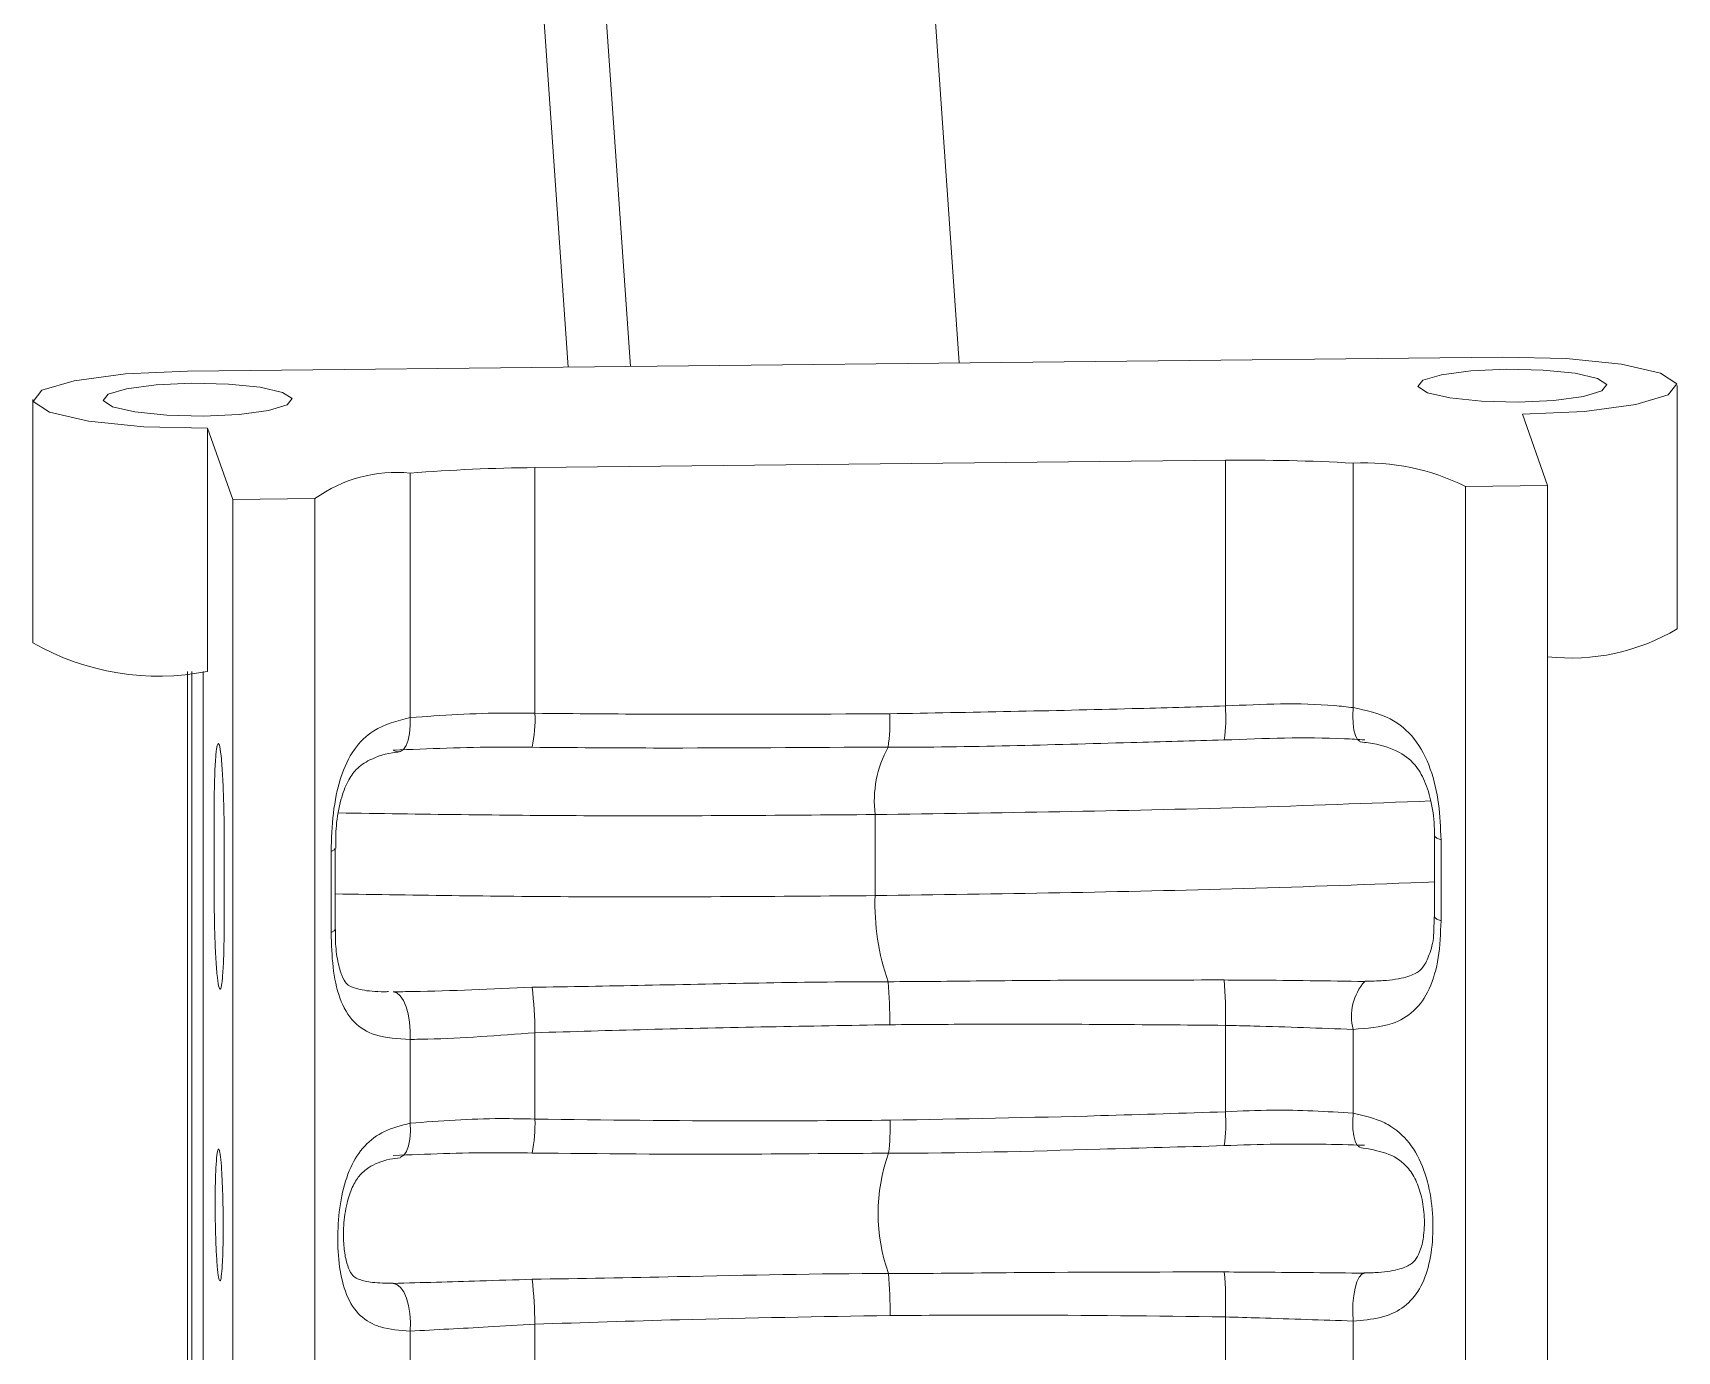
# Model space of a CAD drawing. Header units: millimetres. Extents: x 0 to 1189, y 0 to 841.
# Drawn here: x 467.643 to 471.637, y 435.903 to 439.106 of the extents above; entities that cross this region are included whole.
import ezdxf

# ---------------------------------------------------------------- set-up
doc = ezdxf.new("R2010")
doc.units = ezdxf.units.MM
doc.layers.get('0').update_dxf_attribs({"lineweight": 18})

msp = doc.modelspace()

# ---------------------------------------------------------------- linework, layer by layer
at = {"color": 7, "linetype": 'Continuous', "lineweight": 15}
for p, q in [((468.9429, 438.2942), (468.8549, 439.5624)), ((469.0062, 439.564), (469.0942, 438.2958)), ((469.8047, 439.5725), (469.8927, 438.3043)), ((468.0183, 438.2844), (471.2123, 438.3183)), ((471.6367, 437.6581), (471.6367, 438.249)), ((467.6427, 438.215), (467.6427, 437.6241)), ((468.1282, 437.9724), (468.0671, 438.1457)), ((468.0671, 437.5548), (468.0671, 438.1457)), ((471.2611, 438.1796), (471.3222, 438.0063)), ((470.5394, 438.0676), (468.8622, 438.0498)), ((470.5394, 437.4708), (470.5394, 438.0676)), ((468.559, 437.4425), (468.559, 438.0364)), ((468.8622, 437.453), (468.8622, 438.0498)), ((470.8497, 437.4668), (470.8497, 438.0608)), ((471.3222, 438.0063), (471.1226, 438.0042)), ((471.1226, 432.4893), (471.1226, 438.0042)), ((471.3222, 432.4914), (471.3222, 438.0063)), ((468.3278, 437.9745), (468.1282, 437.9724)), ((468.1282, 432.4575), (468.1282, 437.9724)), ((468.3278, 432.4596), (468.3278, 437.9745)), ((468.0183, 435.8223), (468.0183, 437.5548)), ((468.0286, 435.7929), (468.0286, 437.5547)), ((468.0567, 437.5547), (468.0567, 435.7131)), ((468.083, 437.0174), (468.083, 437.2143)), ((469.6886, 437.207), (469.6886, 437.0101)), ((471.0475, 437.1552), (471.0475, 436.9582)), ((468.1074, 437.145), (468.1074, 436.948)), ((468.3672, 436.9202), (468.3672, 437.1172)), ((468.377, 437.1251), (468.377, 437.1247)), ((468.377, 436.9277), (468.377, 437.1247)), ((471.0632, 437.1458), (471.0632, 436.9489)), ((471.0463, 436.9589), (471.0456, 436.9208)), ((468.8622, 436.4672), (468.8622, 436.677)), ((470.5394, 436.485), (470.5394, 436.6948)), ((470.8497, 436.4816), (470.8497, 436.6851)), ((468.559, 436.4572), (468.559, 436.6607)), ((468.559, 435.5315), (468.559, 435.9521)), ((468.8622, 435.5415), (468.8622, 435.9688)), ((470.5394, 435.5593), (470.5394, 435.9867)), ((470.8497, 435.5558), (470.8497, 435.9765))]:
    msp.add_line(p, q, dxfattribs=at)
for points in [[(471.2123, 438.3183), (471.3669, 438.3147), (471.5017, 438.301), (471.5962, 438.2794), (471.636, 438.2532), (471.6149, 438.2264), (471.5363, 438.203), (471.4121, 438.1865), (471.2611, 438.1796)], [(468.0183, 438.2844), (467.8673, 438.2775), (467.7431, 438.261), (467.6645, 438.2376), (467.6434, 438.2108), (467.6832, 438.1846), (467.7777, 438.163), (467.9125, 438.1493), (468.0671, 438.1457)], [(471.0071, 438.2465), (471.0192, 438.262), (471.0644, 438.2754), (471.1359, 438.2849), (471.2227, 438.2888), (471.3116, 438.2867), (471.3891, 438.2789), (471.4434, 438.2665), (471.4663, 438.2514), (471.4542, 438.236), (471.409, 438.2225), (471.3375, 438.2131), (471.2508, 438.2091), (471.1618, 438.2112), (471.0843, 438.2191), (471.03, 438.2315), (471.0071, 438.2465)], [(467.8131, 438.2126), (467.8252, 438.228), (467.8704, 438.2415), (467.9419, 438.2509), (468.0286, 438.2549), (468.1176, 438.2528), (468.1951, 438.2449), (468.2494, 438.2325), (468.2723, 438.2175), (468.2602, 438.202), (468.215, 438.1886), (468.1435, 438.1791), (468.0567, 438.1752), (467.9678, 438.1773), (467.8903, 438.1851), (467.836, 438.1975), (467.8131, 438.2126)], [(468.559, 437.4425), (468.5594, 437.4222), (468.5579, 437.4036), (468.5545, 437.3875), (468.5494, 437.3745), (468.5429, 437.3652), (468.5352, 437.3602), (468.5267, 437.3595), (468.5177, 437.3633)], [(468.5177, 436.7764), (468.5267, 436.7735), (468.5352, 436.7663), (468.5429, 436.755), (468.5494, 436.7402), (468.5545, 436.7225), (468.5579, 436.7028), (468.5594, 436.6819), (468.559, 436.6607)], [(468.5179, 436.0679), (468.527, 436.0653), (468.5356, 436.0583), (468.5434, 436.0472), (468.5499, 436.0324), (468.5549, 436.0146), (468.5582, 435.9947), (468.5596, 435.9735), (468.559, 435.9521)], [(470.8497, 435.9765), (470.8488, 435.9979), (470.8493, 436.019), (470.8513, 436.039), (470.8546, 436.0568), (470.8591, 436.0718), (470.8646, 436.0831), (470.8708, 436.0902), (470.8774, 436.0929)]]:
    msp.add_lwpolyline(points, dxfattribs=at)
at = {"color": 8, "linetype": 'Continuous', "lineweight": 15}
for points in [[(470.8497, 437.4668), (470.849, 437.4466), (470.8497, 437.428), (470.8518, 437.4119), (470.8552, 437.399), (470.8597, 437.3899), (470.8651, 437.3849), (470.8672, 437.3843)], [(471.0632, 437.1458), (471.0528, 437.1496), (471.0478, 437.1537), (471.0475, 437.1552)], [(468.377, 437.1247), (468.3749, 437.1211), (468.3672, 437.1172)], [(471.0632, 436.9489), (471.0528, 436.9526), (471.0478, 436.9567), (471.0475, 436.9582)], [(468.377, 436.9277), (468.3749, 436.9242), (468.3672, 436.9202)], [(470.8497, 436.4816), (470.8488, 436.4611), (470.8493, 436.4424), (470.8513, 436.4262), (470.8546, 436.4133), (470.8591, 436.4043), (470.8646, 436.3996), (470.8663, 436.3991)], [(468.5346, 436.3746), (468.5356, 436.3749), (468.5434, 436.3797), (468.5499, 436.3888), (468.5549, 436.4018), (468.5582, 436.418), (468.5596, 436.4368), (468.559, 436.4572)]]:
    msp.add_lwpolyline(points, dxfattribs=at)
at = {"color": 7, "linetype": 'Continuous', "lineweight": 15}
for centre, radius, start, end in [((470.5913, 433.3731), 4.6948, 86.8447, 90.633), ((468.5252, 437.7002), 0.3379, 84.2544, 125.736), ((468.9022, 433.692), 4.358, 90.5265, 94.5169), ((470.8777, 437.509), 0.5524, 63.6791, 92.9018), ((471.3785, 438.092), 0.5049, 263.5983, 300.7535), ((467.948, 438.1592), 0.616, 240.2924, 281.1528), ((470.1738, 437.443), 0.3667, 351.3945, 4.3359), ((468.5295, 437.4383), 0.333, 348.2228, 2.5223), ((469.2512, 437.4344), 0.4733, 352.2384, 2.1121), ((469.9588, 437.2397), 0.2722, 151.2746, 186.8964), ((470.2679, 436.9905), 0.5797, 178.0684, 199.0822), ((467.8779, 436.6727), 0.9843, 0.2508, 6.6875), ((468.6517, 436.7076), 1.0725, 359.4003, 4.9951), ((469.6573, 436.7254), 0.8827, 358.0139, 5.1828), ((470.9734, 436.7168), 0.1277, 138.4308, 194.3901), ((468.5056, 436.455), 0.3568, 348.6433, 1.9624), ((470.1415, 436.4564), 0.399, 352.2488, 4.1155), ((469.1988, 436.4483), 0.5264, 352.9847, 1.7493), ((470.1256, 436.238), 0.4299, 160.1324, 199.8676), ((467.8326, 435.9596), 1.0296, 0.5115, 6.5975), ((468.597, 436.0001), 1.128, 359.4876, 4.6673), ((469.6326, 436.0195), 0.9074, 357.9245, 4.8221)]:
    msp.add_arc(centre, radius, start, end, dxfattribs=at)
for points, knots in [([(469.7241, 437.4519), (469.9204, 437.4554), (470.1922, 437.4604), (470.464, 437.4685), (470.5394, 437.4708)], [0, 0, 0, 0, 0.5890945, 0.8155367, 0.8155367, 0.8155367, 0.8155367]), ([(470.5394, 437.4708), (470.6292, 437.475), (470.7348, 437.4799), (470.8347, 437.4685), (470.8497, 437.4668)], [0, 0, 0, 0, 0.2640686, 0.3106748, 0.3106748, 0.3106748, 0.3106748]), ([(470.8497, 437.4668), (470.8812, 437.46), (470.9383, 437.4477), (471.0023, 437.3936), (471.0402, 437.3198), (471.0599, 437.2332), (471.0621, 437.1749), (471.0632, 437.1458)], [0, 0, 0, 0, 0.0969297, 0.1760317, 0.2612387, 0.3448663, 0.4282458, 0.4282458, 0.4282458, 0.4282458]), ([(468.3672, 437.1172), (468.3681, 437.1483), (468.3701, 437.2094), (468.3874, 437.2965), (468.4196, 437.3665), (468.4743, 437.4208), (468.5278, 437.4345), (468.559, 437.4425)], [0, 0, 0, 0, 0.0868856, 0.1705083, 0.2470643, 0.3180695, 0.4175966, 0.4175966, 0.4175966, 0.4175966]), ([(468.559, 437.4425), (468.6361, 437.448), (468.7349, 437.455), (468.8393, 437.4533), (468.8622, 437.453)], [0, 0, 0, 0, 0.2369874, 0.3034662, 0.3034662, 0.3034662, 0.3034662]), ([(468.8622, 437.453), (468.9601, 437.4521), (469.2474, 437.4495), (469.5347, 437.4509), (469.7241, 437.4519)], [0, 0, 0, 0, 0.2939117, 0.8619653, 0.8619653, 0.8619653, 0.8619653]), ([(470.5363, 437.3882), (470.461, 437.3861), (470.1891, 437.3788), (469.9173, 437.3705), (469.7201, 437.3705), (469.7201, 437.3705)], [0, 0, 0, 0, 0.2263488, 0.8164459, 0.8164578, 0.8164578, 0.8164578, 0.8164578]), ([(470.8778, 437.3884), (470.8616, 437.3894), (470.7488, 437.3964), (470.6343, 437.392), (470.5363, 437.3882)], [0, 0, 0, 0, 0.0493633, 0.3416632, 0.3416632, 0.3416632, 0.3416632]), ([(468.083, 437.2143), (468.0831, 437.2361), (468.0834, 437.2796), (468.0855, 437.3326), (468.0886, 437.3686), (468.0925, 437.3832), (468.0967, 437.3749), (468.1007, 437.3446), (468.1041, 437.2957), (468.1065, 437.2338), (468.1074, 437.181), (468.1074, 437.1519), (468.1074, 437.145)], [0, 0, 0, 0, 0.0431834, 0.0863653, 0.1295518, 0.1727357, 0.215918, 0.2591062, 0.3022857, 0.3454681, 0.3886516, 0.40219, 0.40219, 0.40219, 0.40219]), ([(468.3785, 437.1251), (468.3784, 437.1433), (468.3782, 437.1832), (468.3889, 437.2411), (468.4066, 437.2889), (468.429, 437.3202), (468.4622, 437.3423), (468.5016, 437.3561), (468.5303, 437.3588), (468.5327, 437.359)], [0, 0, 0, 0, 0.0454694, 0.099245, 0.1434826, 0.1868062, 0.2408129, 0.310644, 0.3169097, 0.3169097, 0.3169097, 0.3169097]), ([(468.8555, 437.3703), (468.8299, 437.3706), (468.7159, 437.3718), (468.6043, 437.367), (468.5177, 437.3633)], [0, 0, 0, 0, 0.0756951, 0.337866, 0.337866, 0.337866, 0.337866]), ([(469.7201, 437.3705), (469.7201, 437.3705), (469.5298, 437.3705), (469.2421, 437.3673), (468.9537, 437.3696), (468.8555, 437.3703)], [0, 0, 0, 0, 0.0000119, 0.5702227, 0.8646359, 0.8646359, 0.8646359, 0.8646359]), ([(470.8672, 437.3833), (470.874, 437.3827), (470.9076, 437.3797), (470.9574, 437.3637), (470.9977, 437.3347), (471.025, 437.2899), (471.0415, 437.234), (471.0474, 437.1871), (471.0472, 437.1606), (471.0472, 437.1552)], [0, 0, 0, 0, 0.0186448, 0.0921145, 0.1582026, 0.207853, 0.2585086, 0.3149221, 0.3293925, 0.3293925, 0.3293925, 0.3293925]), ([(468.1074, 436.948), (468.1073, 436.9263), (468.107, 436.8827), (468.1049, 436.8297), (468.1018, 436.7937), (468.098, 436.7791), (468.0938, 436.7874), (468.0898, 436.8177), (468.0864, 436.8666), (468.084, 436.9286), (468.0831, 436.9813), (468.083, 437.0104), (468.083, 437.0174)], [0, 0, 0, 0, 0.0431834, 0.0863654, 0.129552, 0.172736, 0.2159184, 0.2591066, 0.3022862, 0.3454756, 0.3886592, 0.40219, 0.40219, 0.40219, 0.40219]), ([(471.0632, 436.9489), (471.062, 436.9184), (471.0596, 436.8587), (471.0384, 436.7826), (471.0009, 436.7275), (470.9396, 436.6919), (470.8828, 436.6876), (470.8497, 436.6851)], [0, 0, 0, 0, 0.0814639, 0.159868, 0.2316426, 0.2982153, 0.3915233, 0.3915233, 0.3915233, 0.3915233]), ([(468.559, 436.6607), (468.5293, 436.6624), (468.4754, 436.6654), (468.4184, 436.7001), (468.3859, 436.7584), (468.3698, 436.8347), (468.368, 436.8917), (468.3672, 436.9202)], [0, 0, 0, 0, 0.0848697, 0.1541283, 0.228732, 0.3019482, 0.3749323, 0.3749323, 0.3749323, 0.3749323]), ([(468.5064, 436.7768), (468.503, 436.7767), (468.4779, 436.7762), (468.442, 436.7796), (468.4118, 436.7897), (468.405, 436.7954), (468.3932, 436.8122), (468.3824, 436.8503), (468.3773, 436.8907), (468.3774, 436.9185), (468.3775, 436.9281)], [0, 0, 0, 0, 0.007033, 0.0510014, 0.0874756, 0.1233997, 0.1576548, 0.1894077, 0.2240861, 0.2420819, 0.2420819, 0.2420819, 0.2420819]), ([(471.0456, 436.9208), (471.0456, 436.9206), (471.0453, 436.9015), (471.037, 436.8701), (471.0226, 436.8383), (471.0086, 436.8243), (470.9803, 436.8106), (470.9312, 436.8028), (470.8938, 436.8024), (470.8789, 436.8022)], [0, 0, 0, 0, 0.0004671, 0.0399816, 0.078315, 0.1144775, 0.157434, 0.205931, 0.2380501, 0.2380501, 0.2380501, 0.2380501]), ([(468.5177, 436.7764), (468.5336, 436.7766), (468.6435, 436.7778), (468.7577, 436.7829), (468.8555, 436.7873)], [0, 0, 0, 0, 0.0488223, 0.3379331, 0.3379331, 0.3379331, 0.3379331]), ([(468.8555, 436.7873), (468.9467, 436.7888), (469.2351, 436.7938), (469.5228, 436.801), (469.7201, 436.801), (469.7201, 436.801)], [0, 0, 0, 0, 0.2734989, 0.8647331, 0.864745, 0.864745, 0.864745, 0.864745]), ([(469.7201, 436.801), (469.7201, 436.801), (469.7963, 436.801), (470.0684, 436.8049), (470.3403, 436.805), (470.5363, 436.8051)], [0, 0, 0, 0, 0.0000119, 0.2280329, 0.8162616, 0.8162616, 0.8162616, 0.8162616]), ([(470.5363, 436.8051), (470.5618, 436.805), (470.6756, 436.8046), (470.7895, 436.8028), (470.8778, 436.8015)], [0, 0, 0, 0, 0.0765261, 0.3415202, 0.3415202, 0.3415202, 0.3415202]), ([(468.8622, 436.677), (468.7733, 436.6702), (468.6687, 436.6623), (468.5733, 436.6609), (468.559, 436.6607)], [0, 0, 0, 0, 0.2580917, 0.3036467, 0.3036467, 0.3036467, 0.3036467]), ([(469.7241, 436.6964), (469.5278, 436.6931), (469.2404, 436.6884), (468.9532, 436.6797), (468.8622, 436.677)], [0, 0, 0, 0, 0.589095, 0.8621829, 0.8621829, 0.8621829, 0.8621829]), ([(470.5394, 436.6948), (470.3435, 436.6965), (470.0717, 436.6989), (469.8, 436.6969), (469.7241, 436.6964)], [0, 0, 0, 0, 0.5878219, 0.8153243, 0.8153243, 0.8153243, 0.8153243]), ([(470.8497, 436.6851), (470.7696, 436.688), (470.667, 436.6918), (470.5624, 436.6943), (470.5394, 436.6948)], [0, 0, 0, 0, 0.2424173, 0.3104305, 0.3104305, 0.3104305, 0.3104305]), ([(468.559, 436.4572), (468.6315, 436.4627), (468.7301, 436.4702), (468.8346, 436.4678), (468.8622, 436.4672)], [0, 0, 0, 0, 0.2232947, 0.3034923, 0.3034923, 0.3034923, 0.3034923]), ([(468.8622, 436.4672), (469.0323, 436.4651), (469.3198, 436.4616), (469.6075, 436.4636), (469.725, 436.4644)], [0, 0, 0, 0, 0.5103599, 0.862843, 0.862843, 0.862843, 0.862843]), ([(469.725, 436.4644), (469.8955, 436.4676), (470.167, 436.4726), (470.4385, 436.4817), (470.5394, 436.485)], [0, 0, 0, 0, 0.5117267, 0.8147187, 0.8147187, 0.8147187, 0.8147187]), ([(470.5394, 436.485), (470.5777, 436.4868), (470.6827, 436.4917), (470.7848, 436.4855), (470.8497, 436.4816)], [0, 0, 0, 0, 0.1132156, 0.3105142, 0.3105142, 0.3105142, 0.3105142]), ([(470.8497, 436.4816), (470.8764, 436.4756), (470.909, 436.4683), (470.9563, 436.4411), (470.9955, 436.4041), (471.0276, 436.3353), (471.0429, 436.2571), (471.0449, 436.1788), (471.0345, 436.1063), (471.0103, 436.0467), (470.9708, 436.0051), (470.9165, 435.982), (470.8724, 435.9784), (470.8497, 435.9765)], [0, 0, 0, 0, 0.0789689, 0.0967809, 0.1649472, 0.2386534, 0.3101961, 0.3825454, 0.454512, 0.522616, 0.5859578, 0.6492977, 0.7167865, 0.7167865, 0.7167865, 0.7167865]), ([(468.559, 435.9521), (468.5338, 435.9539), (468.5029, 435.9561), (468.4595, 435.9722), (468.4243, 435.9979), (468.3967, 436.0543), (468.3838, 436.1255), (468.3821, 436.2028), (468.3908, 436.2802), (468.4114, 436.3499), (468.4464, 436.4045), (468.4958, 436.4414), (468.5375, 436.4518), (468.559, 436.4572)], [0, 0, 0, 0, 0.0764035, 0.0936341, 0.1595796, 0.2308833, 0.3000982, 0.3700851, 0.4397103, 0.5056023, 0.5668735, 0.6281515, 0.6934351, 0.6934351, 0.6934351, 0.6934351]), ([(468.0952, 436.0767), (468.0947, 436.0786), (468.0931, 436.0846), (468.0904, 436.1074), (468.0878, 436.1482), (468.086, 436.1989), (468.0853, 436.2536), (468.0857, 436.3061), (468.0871, 436.3505), (468.0895, 436.3818), (468.092, 436.394), (468.0947, 436.3948), (468.0975, 436.3843), (468.1006, 436.3548), (468.103, 436.3116), (468.1046, 436.2598), (468.1052, 436.205), (468.1046, 436.1536), (468.103, 436.1112), (468.1005, 436.0829), (468.0977, 436.0721), (468.0959, 436.0754), (468.0952, 436.0767)], [0, 0, 0, 0, 0.017095, 0.0516507, 0.0862075, 0.1207697, 0.1553286, 0.189887, 0.2244444, 0.2589985, 0.2935551, 0.3106507, 0.3452094, 0.3797634, 0.4143219, 0.4488856, 0.4834427, 0.5180012, 0.5525567, 0.5871151, 0.6216741, 0.6437948, 0.6437948, 0.6437948, 0.6437948]), ([(470.5368, 436.4026), (470.436, 436.3997), (470.1644, 436.3921), (469.8927, 436.3841), (469.7213, 436.3841), (469.7213, 436.3841)], [0, 0, 0, 0, 0.3029374, 0.8157454, 0.8157573, 0.8157573, 0.8157573, 0.8157573]), ([(470.8774, 436.4038), (470.8062, 436.4056), (470.6927, 436.4083), (470.5792, 436.4042), (470.5368, 436.4026)], [0, 0, 0, 0, 0.2136212, 0.3407097, 0.3407097, 0.3407097, 0.3407097]), ([(470.866, 436.3983), (470.8884, 436.3944), (470.934, 436.3866), (470.9746, 436.3615), (471.0004, 436.3256), (471.0161, 436.2832), (471.0237, 436.2343), (471.0226, 436.1871), (471.0144, 436.1491), (471.0025, 436.1259), (470.9912, 436.1144), (470.9649, 436.1016), (470.9208, 436.0942), (470.8879, 436.0938), (470.8759, 436.0936)], [0, 0, 0, 0, 0.057261, 0.1168775, 0.1541291, 0.1889297, 0.2275897, 0.2691014, 0.302291, 0.3355954, 0.371378, 0.4161105, 0.468265, 0.4980463, 0.4980463, 0.4980463, 0.4980463]), ([(468.5181, 436.0683), (468.5005, 436.0686), (468.4671, 436.0691), (468.4334, 436.0772), (468.4212, 436.0849), (468.4134, 436.0935), (468.4026, 436.1232), (468.3971, 436.1617), (468.3967, 436.2101), (468.4037, 436.2603), (468.4178, 436.3028), (468.4359, 436.3318), (468.461, 436.353), (468.4949, 436.3683), (468.5263, 436.372), (468.5348, 436.373)], [0, 0, 0, 0, 0.0435187, 0.0822023, 0.1178342, 0.1597542, 0.1891029, 0.2190869, 0.2549336, 0.2946071, 0.3260997, 0.3573229, 0.3929748, 0.447033, 0.4670554, 0.4670554, 0.4670554, 0.4670554]), ([(468.8554, 436.3847), (468.8246, 436.3852), (468.7109, 436.3867), (468.5993, 436.3821), (468.5179, 436.3787)], [0, 0, 0, 0, 0.0914319, 0.3376224, 0.3376224, 0.3376224, 0.3376224]), ([(469.7213, 436.3841), (469.7213, 436.3841), (469.6156, 436.3841), (469.307, 436.3802), (469.0231, 436.3831), (468.8554, 436.3847)], [0, 0, 0, 0, 0.0000133, 0.3541659, 0.8659164, 0.8659164, 0.8659164, 0.8659164]), ([(468.5179, 436.0679), (468.5877, 436.0699), (468.6992, 436.0731), (468.8129, 436.0766), (468.8554, 436.0779)], [0, 0, 0, 0, 0.2117109, 0.3376613, 0.3376613, 0.3376613, 0.3376613]), ([(468.8554, 436.0779), (468.9728, 436.08), (469.2617, 436.085), (469.5498, 436.0919), (469.7213, 436.0919), (469.7213, 436.0919)], [0, 0, 0, 0, 0.3520788, 0.8660085, 0.8660204, 0.8660204, 0.8660204, 0.8660204]), ([(469.7213, 436.0919), (469.7213, 436.0919), (469.8125, 436.0919), (470.1031, 436.0955), (470.3698, 436.0957), (470.5368, 436.0958)], [0, 0, 0, 0, 0.0000133, 0.3048938, 0.8155384, 0.8155384, 0.8155384, 0.8155384]), ([(470.5368, 436.0958), (470.5675, 436.0956), (470.6809, 436.0949), (470.7946, 436.0938), (470.8774, 436.0929)], [0, 0, 0, 0, 0.0922593, 0.3406411, 0.3406411, 0.3406411, 0.3406411]), ([(469.725, 435.99), (469.5544, 435.9871), (469.2668, 435.9824), (468.9792, 435.9727), (468.8622, 435.9688)], [0, 0, 0, 0, 0.5117254, 0.8630933, 0.8630933, 0.8630933, 0.8630933]), ([(470.5394, 435.9867), (470.3693, 435.9887), (470.0979, 435.992), (469.8264, 435.9905), (469.725, 435.99)], [0, 0, 0, 0, 0.5103581, 0.8144689, 0.8144689, 0.8144689, 0.8144689]), ([(468.8622, 435.9688), (468.824, 435.9666), (468.7195, 435.9604), (468.6214, 435.9554), (468.559, 435.9521)], [0, 0, 0, 0, 0.1107022, 0.3036212, 0.3036212, 0.3036212, 0.3036212]), ([(470.8497, 435.9765), (470.7743, 435.9791), (470.6719, 435.9825), (470.5671, 435.9858), (470.5394, 435.9867)], [0, 0, 0, 0, 0.2283983, 0.3104421, 0.3104421, 0.3104421, 0.3104421])]:
    msp.add_open_spline(points, degree=3, knots=knots, dxfattribs=at)
at = {"color": 8, "linetype": 'Continuous', "lineweight": 15}
for points, knots in [([(469.6886, 437.207), (469.9881, 437.2112), (470.4421, 437.2177), (470.8869, 437.2343), (471.0381, 437.24)], [0, 0, 0, 0, 0.890906, 1.349985, 1.349985, 1.349985, 1.349985]), ([(468.3854, 437.2109), (468.5839, 437.208), (469.0177, 437.2016), (469.4526, 437.2051), (469.6886, 437.207)], [0, 0, 0, 0, 0.596398, 1.303253, 1.303253, 1.303253, 1.303253]), ([(469.6886, 437.0101), (469.9881, 437.0143), (470.4452, 437.0208), (470.8931, 437.0375), (471.0475, 437.0433)], [0, 0, 0, 0, 0.890853, 1.359333, 1.359333, 1.359333, 1.359333]), ([(468.377, 437.014), (468.5783, 437.0111), (469.0149, 437.0047), (469.4526, 437.0082), (469.6886, 437.0101)], [0, 0, 0, 0, 0.604783, 1.311634, 1.311634, 1.311634, 1.311634])]:
    msp.add_open_spline(points, degree=3, knots=knots, dxfattribs=at)

doc.saveas('drawing.dxf')
